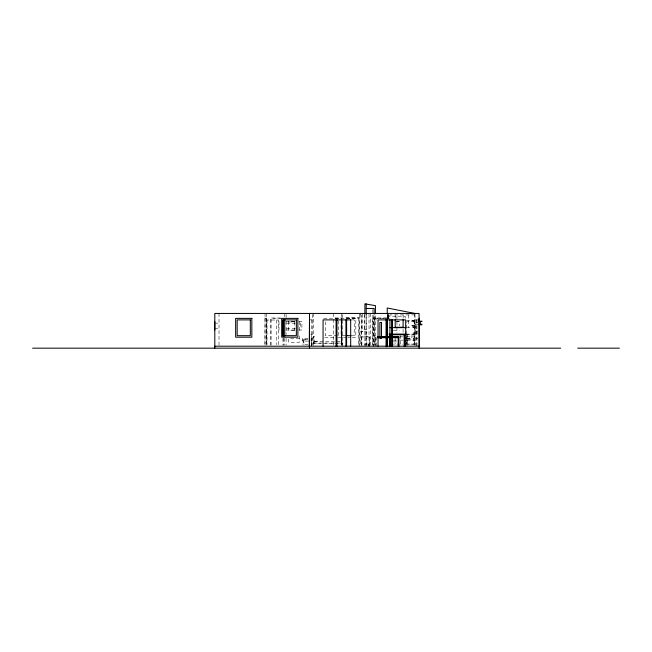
<?xml version="1.0" encoding="UTF-8"?>
<svg xmlns="http://www.w3.org/2000/svg" width="652" height="652" viewBox="0 0 652 652"><rect width="100%" height="100%" fill="white"/><g stroke="black" fill="none" stroke-linecap="round" stroke-linejoin="round"><path stroke-width="0.49" stroke-dasharray="3.26 2.44" d="M406.889 338.641L411.722 338.641L412.219 332.854L413.694 332.854L413.694 344.166L407.28 344.166L406.571 342.324M311.224 346.147L312.112 338.258L310.393 338.258M359.757 314.761L361.069 314.761L361.86 346.196M414.884 314.9L389.945 314.9L389.945 318.82M265.046 317.858L264.916 346.196M266.366 317.874L266.497 346.196M345.91 317.883L359.138 317.883L359.097 346.196M280.58 317.98L270.409 317.98L270.45 345.193M334.998 317.94L341.876 317.94L341.876 345.185M345.943 317.915L359.097 317.915M386.734 317.907L373.555 317.907L373.563 346.196M323.718 318.315L355.813 318.315L355.813 337.255L347.793 337.255M389.097 318.315L372.259 318.315L372.259 346.065M264.916 318.575L266.497 318.575M335.413 318.575L341.461 318.575M346.603 318.575L358.445 318.575L358.445 346.196M386.065 318.575L374.224 318.575L374.232 346.196M387.247 318.575L388.828 318.575M281.957 318.673L271.102 318.673L271.102 346.196M309.244 319.887L313.718 319.887M352.21 319.887L354.24 319.887L354.24 335.674L352.21 335.674M373.832 319.887L376.766 319.887M414.884 319.887L419.35 319.887M414.868 320.36L410.662 320.36L414.868 320.621M406.359 320.523L414.908 320.523M414.868 320.751L412.48 320.751L414.737 322.43L414.737 320.751M396.261 321.224L399.22 321.224L399.22 325.829M294.606 321.469L288.73 321.469L288.73 330.678L294.606 330.678M285.959 321.591L294.924 321.591M298.901 321.591L301.892 321.591L301.892 330.026L298.901 330.026M414.631 321.599L406.742 321.599L406.742 345.218M396.261 321.746L399.22 321.746M288.73 321.958L294.606 321.958M416.457 322.495L417.948 322.495M214.541 323.18L219.015 323.18M286.497 323.18L295.372 323.18M414.868 324.044L414.737 322.593L411.575 320.621M414.884 324.492L419.35 324.492M414.868 325.747L410.662 325.747L414.868 326.016M414.868 326.147L412.48 326.147L414.737 327.826L414.737 326.147M406.571 327.654L414.884 327.654M214.541 328.437L219.015 328.437M286.497 328.437L295.372 328.437M414.868 329.431L414.729 327.989L411.575 326.016M285.959 330.026L294.924 330.026M393.303 330.434L399.22 330.434M414.884 331.069L419.35 331.069M414.884 333.042L418.454 333.042M310.751 334.15L311.248 334.15L311.248 345.462M414.884 334.093L406.987 334.093L406.978 344.093M406.848 334.753L414.884 334.753M337.443 335.674L325.299 335.674L325.299 320.874M345.128 335.674L341.086 335.674L341.086 320.874M400.083 336.856L403.042 336.856M406.848 336.856L414.476 336.856M375.446 337.051L375.576 346.261M324.72 337.255L336.758 337.255M337.76 337.255L346.791 337.255M375.576 337.712L376.237 337.712L376.237 346.261M308.037 338.258L302.251 338.258L303.066 345.161M299.512 338.339L288.73 338.339L288.73 342.251L299.512 342.251L299.512 334.623M406.889 338.38L411.722 338.641M416.457 338.412L417.948 338.412M413.042 338.641L413.694 338.641M307.956 339.676L302.699 339.676L304.476 344.541M407.818 339.806L413.694 339.806M302.699 339.937L307.956 339.937M310.588 339.937L311.248 339.937M393.148 340.148L399.097 340.148M400.083 340.148L403.042 340.148M406.848 340.148L414.476 340.148M305.372 341.102L311.248 341.102M314.215 341.2L318.29 341.2L318.29 341.721M314.215 341.721L340.833 341.721L340.833 343.042M393.197 341.909L396.986 341.909M313.734 343.042L342.805 343.042L342.805 343.482L313.734 343.482M374.101 344.093L373.71 346.196M391.151 344.093L403.042 344.093M406.848 344.093L414.476 344.093M308.037 344.305L303.865 344.305L303.865 338.258M361.86 336.986L369.757 336.986L369.757 344.093L364.492 344.093L364.492 346.196M360.939 314.843L361.86 329.83L366.147 329.83L366.147 313.441M414.884 314.761L415.642 345.185M388.698 314.761L388.796 318.82M387.378 314.761L387.484 318.82M416.978 319.847L416.978 346.155M416.457 319.887L416.457 346.196M415.128 324.492L415.128 331.069M414.884 313.441L414.884 346.196M414.517 320.523L414.631 345.218M414.476 334.093L414.476 344.289M408.307 314.9L408.307 327.654M407.5 334.093L407.5 346.196M407.386 334.093L407.386 334.753M406.848 334.093L406.848 344.289M405.161 318.209L405.161 316.204L388.714 316.204L388.714 318.209M403.099 314.9L403.099 318.698M403.075 329.407L403.075 332.365M400.271 335.454L400.271 344.093M396.938 316.204L396.938 326.041M396.938 327.019L396.938 332.919M395.202 314.9L395.202 318.698M395.153 337.679L395.153 344.093M388.698 313.441L388.698 318.404M387.378 313.441L387.378 318.404M387.255 315.03L387.255 319.048M375.422 315.788L375.422 345.185M374.101 316.204L374.101 344.884M373.898 315.397L373.898 346.196M372.83 309.439L372.83 345.201M370.279 313.441L370.279 345.201M369.488 346.196L369.888 336.595L361.86 336.595L361.86 344.354M369.024 314.28L369.024 346.196M368.771 344.093L368.771 346.196M368.722 344.093L368.722 346.196M366.807 344.916L366.807 331.729L360.23 331.729L360.23 344.916M366.212 314.924L366.212 346.196M365.845 331.729L365.845 345.935M364.892 314.924L364.892 346.196M364.566 314.101L364.566 331.729M362.479 314.101L362.479 331.729M361.2 331.729L361.2 345.935M359.757 314.435L359.757 345.201M342.659 314.435L342.659 345.201M342.145 343.49L342.145 346.326M341.778 317.94L341.778 345.185M341.461 321.534L341.461 345.21M341.338 313.441L341.338 318.404M341.338 319.398L341.363 345.21M338.453 320.874L338.453 335.674M333.449 313.441L333.449 318.404M333.449 319.398L333.449 345.201M314.215 343.042L314.215 336.204L313.734 336.204L313.734 346.326M313.718 313.441L313.718 346.196M312.406 314.435L312.406 345.201M311.615 319.887L311.615 346.196M300.303 323.18L300.303 328.437M299.512 321.469L299.512 330.678M294.248 321.998L294.248 330.678M286.098 314.435L286.098 317.418M286.098 321.387L286.098 334.289M286.098 338.258L286.098 345.201M284.777 313.441L284.777 317.418M284.777 338.258L284.777 345.201M283.636 338.135L283.604 345.193M282.944 338.331L282.944 345.218M278.991 321.591L278.991 330.026M278.477 344.688L278.477 320.018L266.635 320.018L266.635 345.674M276.546 320.018L276.546 344.688M267.027 320.018L267.027 344.688M266.366 313.441L266.366 346.196M265.046 313.441L265.046 346.196M219.015 313.441L219.015 345.201M369.293 346.196L369.293 344.093L369.252 346.196"/><path stroke-width="0.98" d="M389.945 319.806L389.888 346.196M375.422 313.759L375.422 305.649L364.892 303.832L364.892 313.914M366.212 308.445L374.101 308.445L374.101 314.264M419.081 318.29L419.35 346.196L214.81 346.196M309.513 318.315L309.244 346.196M351.2 319.887L323.066 319.887L323.066 346.196M418.69 319.887L419.35 319.887M420.312 321.175L421.909 321.175M214.81 321.55L214.81 330.067M420.361 321.509L421.868 321.509M419.081 321.786L420.312 321.786L420.312 324.215M419.081 324.215L421.868 324.215M420.312 324.826L421.909 324.826M395.202 327.263L403.099 327.263M389.945 327.654L405.699 327.654M406.017 334.093L389.228 334.093L389.228 334.753L406 334.753M405.854 335.006L404.452 335.006L404.452 337.769L405.854 337.769M346.139 335.674L351.2 335.674M377.41 336.791L398.991 336.791L377.41 337.051M377.598 337.712L398.861 337.712M405.854 338.038L404.452 338.038L404.452 340.8L405.854 340.8M405.854 341.061L404.452 341.061L404.452 343.824L405.854 343.824M406.057 344.093L404.476 344.093L404.476 346.196M32.6 348.168L560.655 348.168M577.705 348.168L619.4 348.168M414.884 313.441L387.255 307.988L387.255 314.019M419.081 348.168L419.081 313.441L214.81 313.441L214.81 348.168M405.674 346.196L405.674 319.887L378.046 319.887L378.046 346.196M404.183 334.753L404.183 346.196M403.099 319.651L403.099 327.654M398.861 337.051L398.861 346.261M398.201 337.712L398.201 346.261M395.202 319.651L395.202 327.654M390.149 334.753L390.149 346.196M389.741 334.753L389.741 346.196M389.497 334.093L389.497 334.753M387.378 319.398L387.378 346.196M387.247 319.562L387.255 346.196M386.734 319.928L386.734 346.864M386.065 319.562L386.065 346.196M366.212 303.832L366.212 314.411M350.686 319.887L350.686 346.196M346.603 319.562L346.603 346.196M345.943 319.936L345.943 346.196M309.513 313.441L309.513 348.168M284.777 319.398L284.777 336.269M283.604 320.026L283.604 336.13M282.944 319.651L282.944 336.367M251.843 318.372L235.649 318.372L235.649 337.198L251.843 337.198L251.843 318.372M297.874 318.372L281.688 318.372L281.688 337.19L297.874 337.19L297.874 318.372M250.319 319.887L237.165 319.887L237.165 335.674L250.319 335.674L250.319 319.887M296.358 319.887L283.204 319.887L283.204 335.674L296.358 335.674L296.358 319.887M336.962 320.05L336.082 320.05L336.082 346.359L336.962 346.359L336.962 320.05M392.471 320.05L391.591 320.05L391.591 346.359L392.471 346.359L392.471 320.05M381.469 322.52L379.888 322.52L379.888 338.306L381.469 338.306L381.469 322.52"/></g></svg>
